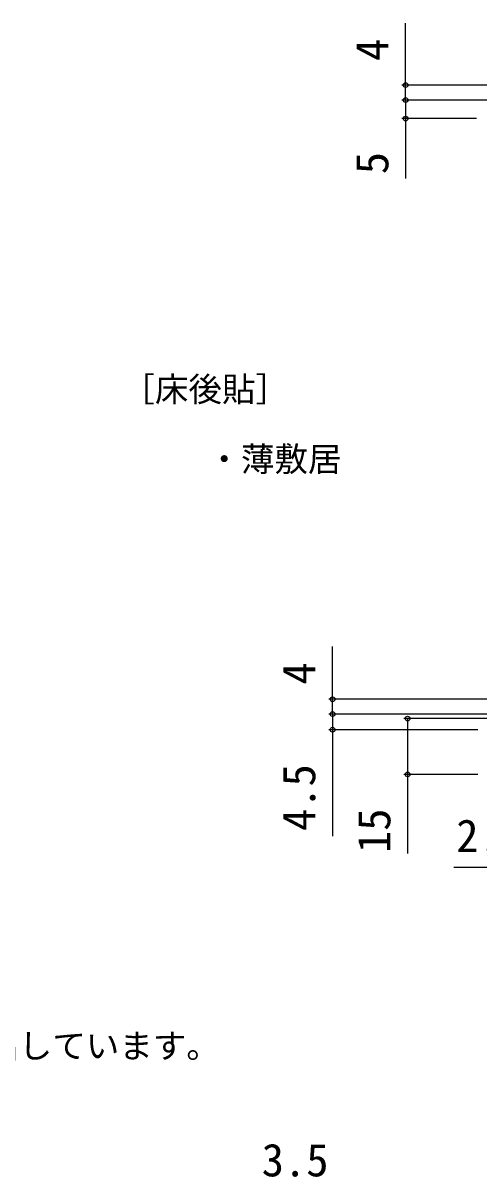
# Model space of a CAD drawing. Units: millimetres, scale not verified. Extents: x -525 to 525, y -783 to 779.
# Drawn here: x -89.3 to 33.1, y 131.7 to 441.6 of the extents above; entities that cross this region are included whole.
import ezdxf
from ezdxf.enums import TextEntityAlignment as Align

# ---------------------------------------------------------------- set-up
doc = ezdxf.new("R2010")
doc.units = ezdxf.units.MM
doc.header["$LTSCALE"] = 4
doc.layers.add('0-2_USER1', color=3, linetype='Continuous')
doc.layers.add('0-8_YKK_D', color=6, linetype='Continuous')
doc.styles.add('ＭＳ ゴシック', font='')
doc.styles.get('ＭＳ ゴシック').set_extended_font_data('MS Gothic')

msp = doc.modelspace()

# ---------------------------------------------------------------- linework, layer by layer
at = {"layer": '0-8_YKK_D'}
for p, q in [((13.439, 424.898), (13.439, 441.567)), ((134.118, 424.898), (12.439, 424.898)), ((13.439, 420.898), (13.439, 424.898)), ((142.218, 420.898), (12.439, 420.898)), ((142.218, 420.898), (12.439, 420.898)), ((13.439, 420.898), (13.439, 418.348)), ((32.439, 415.898), (12.439, 415.898)), ((96.736, 259.973), (-7.185, 259.973)), ((104.81, 255.973), (-7.185, 255.973)), ((104.81, 255.973), (-7.185, 255.973)), ((68.27, 254.773), (12.976, 254.773)), ((32.815, 251.773), (-7.185, 251.773)), ((32.815, 239.773), (12.976, 239.773)), ((53.736, 214.773), (26.409, 214.773))]:
    msp.add_line(p, q, dxfattribs=at)
for points in [[(13.439, 420.898), (13.439, 415.898), (13.439, 399.844)], [(-6.185, 255.973), (-6.185, 259.973), (-6.185, 274.092)], [(-6.185, 255.973), (-6.185, 251.773), (-6.185, 223.173)], [(13.976, 254.773), (13.976, 239.773), (13.976, 218.496)]]:
    msp.add_lwpolyline(points, dxfattribs=at)
for centre in [(13.439, 424.898), (13.439, 420.898), (13.439, 420.898), (13.439, 415.898), (-6.185, 259.973), (-6.185, 255.973), (-6.185, 255.973), (13.976, 254.773), (-6.185, 251.773), (13.976, 239.773)]:
    msp.add_circle(centre, 0.637, dxfattribs=at)

# ---------------------------------------------------------------- texts
at = {"layer": '0-2_USER1', "style": 'ＭＳ ゴシック'}
for s, p in [('［床後貼］', (-62.89, 337.943)), ('・薄敷居', (-39.788, 319.198)), ('※有効開口寸法公式は、枠厚に化粧シート厚も加えて算出しています。', (-324.459, 161.6))]:
    msp.add_text(s, height=6.598, dxfattribs=at).set_placement(p, align=Align.BOTTOM_LEFT)
at = {"layer": '0-8_YKK_D', "style": 'ＭＳ ゴシック'}
for s, p in [('4', (11.439, 431.385)), ('5', (11.439, 400.957)), ('4', (-8.185, 263.91)), ('4.5', (-8.185, 224.56)), ('15', (11.976, 218.655))]:
    msp.add_text(s, height=8.798, rotation=90, dxfattribs=at).set_placement(p, align=Align.BOTTOM_LEFT)
for s, p in [('2.5', (27.023, 216.273)), ('3.5', (-25.216, 129.177))]:
    msp.add_text(s, height=8.798, dxfattribs=at).set_placement(p, align=Align.BOTTOM_LEFT)

doc.saveas('drawing.dxf')
